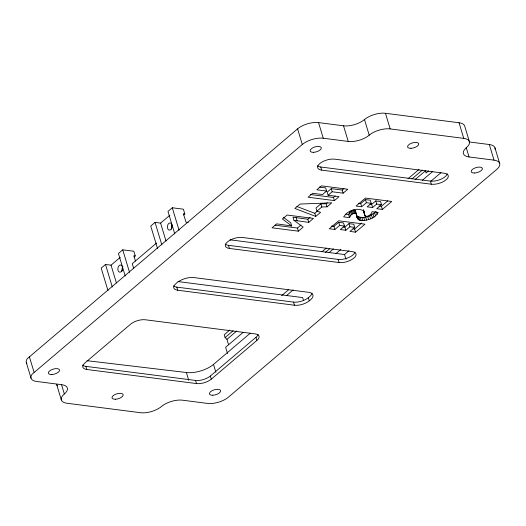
<?xml version="1.0" encoding="UTF-8"?>
<svg xmlns="http://www.w3.org/2000/svg" width="526" height="526" viewBox="0 0 526 526"><rect width="100%" height="100%" fill="white"/><g stroke="black" fill="none" stroke-linecap="round" stroke-linejoin="round"><path stroke-width="0.79" d="M364.807 215.805L364.321 212.346L363.604 210.88C357.075 207.007 347.469 210.624 343.656 216.903L349.547 217.659L348.607 214.536C349.336 211.879 352.262 209.42 355.083 210.426L355.556 210.913C356.569 215.068 356.654 221.63 362.848 220.539C368.719 220.276 375.242 217.849 378.201 212.465L372.073 211.676C371.474 214.634 367.674 217.619 364.807 215.805L363.446 209.907M349.547 217.659C350.277 215.002 353.202 212.543 356.03 213.556L356.503 214.036M469.416 141.718L464.701 126.089A15.464 6.831 -16.8 0 0 459.034 122.742L385.453 113.287A15.464 6.831 -16.8 0 0 364.492 119.547A15.464 6.831 -16.8 0 1 343.531 125.806L318.539 122.591A15.464 6.831 -16.8 0 0 297.584 128.85L27.352 358.614A15.464 6.831 -16.8 0 0 26.852 363.565M494.039 160.154L469.047 156.945A15.464 6.831 -16.8 0 1 466.398 147.661A15.464 6.831 -16.8 0 0 463.754 138.371L390.167 128.916A15.464 6.831 -16.8 0 0 369.213 135.175A15.464 6.831 -16.8 0 1 348.251 141.435L323.26 138.226A15.464 6.831 -16.8 0 0 302.305 144.479L32.066 374.242A15.464 6.831 -16.8 0 0 36.682 381.468L61.7 384.684A15.464 6.831 -16.8 0 1 64.35 393.974A15.464 6.831 -16.8 0 0 66.993 403.258L140.58 412.713A15.464 6.831 -16.8 0 0 161.535 406.453A15.464 6.831 -16.8 0 1 182.496 400.194L207.487 403.409A15.464 6.831 -16.8 0 0 228.442 397.15L496.682 169.444A15.464 6.831 -16.8 0 0 494.039 160.154L489.318 144.525L469.166 141.941M357.384 218.573L356.437 215.443C362.039 219.96 371.067 216.14 375.682 211.643M120.283 257.332L111.045 265.176L105.496 264.46L101.183 268.115L107.988 290.641M134.025 256.99L135.254 255.945L133.841 251.257L122.729 249.83L118.422 253.486L125.221 276.012M169.832 215.272L160.601 223.109L155.045 222.393L150.738 226.055L157.537 248.581M183.574 214.924L184.81 213.878L183.39 209.19L172.285 207.763L167.978 211.419L174.777 233.945M156.524 243.065L132.25 263.671L133.663 268.359M319.144 187.085L325.647 187.92L326.593 191.05L322.477 194.541L312.72 193.285L308.091 197.217L334.398 200.597L339.033 196.665L328.092 195.258L327.152 192.135L331.262 188.643L342.202 190.044L343.938 188.571M328.092 195.258L332.208 191.766L343.143 193.173L347.778 189.242L321.471 185.862L316.836 189.794L326.593 191.05M327.284 202.714L326.1 203.713L320.893 203.838L316.001 207.994L316.948 211.117L320.564 212.346L315.745 216.436L294.849 208.46L300.044 204.049L331.768 202.832L327.047 206.843L321.84 206.968L316.948 211.117M275.105 225.187L297.427 228.054L300.997 225.023M283.33 217.277L290.76 222.833L291.706 225.956L276.696 223.866L272.06 227.797L298.373 231.177L303.127 227.14L293.955 220.328L293.008 217.205L307.828 219.224L310.143 217.258M296.888 206.475L314.798 213.306L317.211 211.261M310.333 194.502L333.458 197.474L335.193 195.994M293.955 220.328L308.769 222.353L313.404 218.421L287.097 215.042L282.416 219.013L291.706 225.956M331.551 226.035L333.951 226.344L338.691 222.32L343.537 222.939L344.484 226.068L340.368 229.56L345.825 230.256L349.941 226.765L354.728 227.383L353.788 224.254L348.994 223.642L344.885 227.133L343.32 226.936M358.324 203.306L360.724 203.615L365.465 199.591L370.311 200.209L371.257 203.338L367.141 206.83L372.599 207.533L376.715 204.042L381.501 204.653L380.561 201.53L375.768 200.912L371.658 204.404L370.1 204.206M354.728 227.383L349.961 231.433L355.576 232.157L364.978 224.168L338.672 220.795L329.296 228.751L334.891 229.468L339.632 225.444L344.484 226.068M381.501 204.653L376.734 208.704L382.349 209.427L391.752 201.445L365.445 198.065L356.069 206.021L361.664 206.738L366.405 202.714L371.257 203.338M229.777 330.058L224.234 334.76L225.082 337.574L226.943 339.316L228.567 344.681M322.05 251.724L326.357 248.068M407.979 178.781L419.058 169.372M225.082 337.574L233.09 330.782M325.364 252.447L329.67 248.791M411.904 178.985L422.371 170.095M353.025 228.823L354.629 229.027L361.684 223.044M378.996 205.988L381.409 206.297L387.872 200.814M226.943 339.316L236.792 330.953M329.072 252.618L333.379 248.962M414.994 179.675L425.462 170.792L426.126 172.982L428.618 170.865M281.693 295.592L288.57 289.747M243.15 332.379L225.621 347.259L227.515 353.505M286.348 295.711L293.232 289.865M335.798 253.729L340.809 249.482M422.24 180.352L432.852 171.338M87.02 360.698L186.382 372.513A20.014 8.837 -16.8 0 0 213.503 364.413L250.258 333.214M229.994 239.817L344.55 254.525L348.935 250.803M430.952 181.181L440.972 172.679M82.562 365.083A10.915 4.819 -16.8 0 0 85.856 366.359L195.54 380.443A10.915 4.819 -16.8 0 0 210.334 376.024L255.971 337.291A10.915 4.819 -16.8 0 0 258.088 334.404M211.281 379.154L256.912 340.414A10.915 4.819 -16.8 0 0 255.044 333.859L145.367 319.775A10.915 4.819 -16.8 0 0 130.573 324.187L84.936 362.927A10.915 4.819 -16.8 0 0 86.803 369.482L196.487 383.572A10.915 4.819 -16.8 0 0 211.281 379.154L210.334 376.024M317.428 165.736A10.915 4.819 -16.8 0 0 320.722 167.005L430.386 181.089A10.915 4.819 -16.8 0 0 447.297 173.784M321.669 170.128L431.327 184.212A10.915 4.819 -16.8 0 0 446.12 179.8A10.915 4.819 -16.8 0 0 444.26 173.238L334.595 159.154A10.915 4.819 -16.8 0 0 319.801 163.573A10.915 4.819 -16.8 0 0 321.669 170.128L320.722 167.005M345.661 214.154L348.607 214.536M184.81 213.878L183.416 213.701L185.967 222.143L188.282 222.439M225.161 244.051A10.915 4.819 -16.8 0 0 228.462 245.32L338.126 259.403A10.915 4.819 -16.8 0 0 355.037 252.099M229.402 248.443L339.073 262.527A10.915 4.819 -16.8 0 0 353.867 258.115A10.915 4.819 -16.8 0 0 351.999 251.553L242.335 237.469A10.915 4.819 -16.8 0 0 227.534 241.888A10.915 4.819 -16.8 0 0 229.402 248.443L228.462 245.32M135.254 255.945L133.867 255.767L135.484 261.139M178.064 281.574L302.654 297.578L303.594 300.701M173.508 285.842A10.915 4.819 -16.8 0 0 176.808 287.117L293.515 302.102A10.915 4.819 -16.8 0 0 308.308 297.69A12.867 5.681 -16.8 0 0 312.03 293.179M177.749 290.24L294.461 305.231A10.915 4.819 -16.8 0 0 309.255 300.813A12.867 5.681 -16.8 0 0 309.544 292.43L192.832 277.439A12.867 5.681 -16.8 0 0 175.881 283.685A10.915 4.819 -16.8 0 0 177.749 290.24L176.808 287.117M363.867 212.675L364.275 213.023M494.979 147.878L499.7 163.507M459.034 122.742L463.754 138.371M466.214 147.569L469.047 156.945M430.386 181.089L431.327 184.212M385.453 113.287L390.167 128.916M364.492 119.547L369.213 135.175M381.409 206.297L382.349 209.427M375.768 200.912L376.715 204.042M376.465 211.86L377.168 214.207M374.591 212.76L375.531 215.89M371.658 204.404L372.599 207.533M373.085 213.898L374.032 217.021M371.435 214.891L372.375 218.02M343.531 125.806L348.251 141.435M365.465 199.591L366.405 202.714M369.62 215.745L370.567 218.875M367.654 216.462L368.601 219.585M363.611 210.005L364.321 212.346M365.655 216.995L366.602 220.118M364.511 213.806L365.222 216.153M363.591 211.274L364.531 214.398M360.724 203.615L361.664 206.738M363.742 217.31L364.682 220.44M361.908 217.416L362.848 220.539M360.159 217.304L361.106 220.433M358.831 217.047L359.777 220.17M357.772 216.653L358.712 219.776M356.976 216.12L357.917 219.243M355.083 210.426L356.733 215.759M356.352 215.561L356.819 217.126M354.379 210.196L355.32 213.319M353.406 210.19L354.353 213.319M352.394 210.426L353.334 213.549M351.401 210.873L352.341 213.997M350.494 211.505L351.44 214.634M354.629 229.027L355.576 232.157M349.382 212.806L350.323 215.936M342.202 190.044L343.143 193.173M318.539 122.591L323.26 138.226M348.994 223.642L349.941 226.765M344.885 227.133L345.825 230.256M331.262 188.643L332.208 191.766M333.458 197.474L334.398 200.597M338.691 222.32L339.632 225.444M344.55 254.525L345.97 259.213M333.951 226.344L334.891 229.468M326.1 203.713L327.047 206.843M338.126 259.403L339.073 262.527M320.893 203.838L321.84 206.968M297.584 128.85L302.305 144.479M314.798 213.306L315.745 216.436M307.828 219.224L308.769 222.353M296.158 217.731L297.105 220.854M297.427 228.054L298.373 231.177M308.308 297.69L309.255 300.813M293.515 302.102L294.461 305.231M255.971 337.291L256.912 340.414M172.285 207.763L179.083 230.289M213.503 364.413L215.864 372.23M160.601 223.109L165.992 240.974M155.045 222.393L161.85 244.919M195.54 380.443L196.487 383.572M186.382 372.513L188.742 380.324M122.729 249.83L129.534 272.356M111.045 265.176L116.443 283.041M105.496 264.46L112.294 286.986M85.856 366.359L86.803 369.482M61.516 384.591L64.35 393.974M61.325 399.911L56.611 384.282A15.464 6.831 -16.8 0 0 57.597 385.834M29.318 356.549L34.039 372.178M26.3 362.493L31.021 378.122M355.556 210.913L355.714 212.057M489.318 144.525A15.464 6.831 -16.8 0 1 495.078 149.088M122.21 270.962A3.636 2.328 -82.7 0 1 122.9 266.583M171.765 228.895A3.636 2.328 -82.7 0 1 172.028 225.273M474.61 173.021A5.825 2.571 -16.8 0 0 482.368 168.386A5.825 2.571 -16.8 0 0 473.387 168.741A5.825 2.571 -16.8 0 0 474.61 173.021M212.833 395.243A5.825 2.571 -16.8 0 0 220.591 390.601A5.825 2.571 -16.8 0 0 211.616 390.956A5.825 2.571 -16.8 0 0 212.833 395.243M115.391 399.254A5.825 2.571 -16.8 0 0 123.15 394.612A5.825 2.571 -16.8 0 0 114.175 394.973A5.825 2.571 -16.8 0 0 115.391 399.254M51.778 374.551A5.825 2.571 -16.8 0 0 59.537 369.916A5.825 2.571 -16.8 0 0 50.555 370.271A5.825 2.571 -16.8 0 0 51.778 374.551M313.549 152.336A5.825 2.571 -16.8 0 0 321.314 147.701A5.825 2.571 -16.8 0 0 312.332 148.056A5.825 2.571 -16.8 0 0 313.549 152.336M410.99 148.325A5.825 2.571 -16.8 0 0 418.755 143.683A5.825 2.571 -16.8 0 0 409.774 144.039A5.825 2.571 -16.8 0 0 410.99 148.325M121.67 271.14A3.636 2.328 -82.7 0 0 121.059 265.091A3.636 2.328 -82.7 0 0 117.877 269.555A3.636 2.328 -82.7 0 0 121.67 271.14M171.226 229.073A3.636 2.328 -82.7 0 0 170.608 223.024A3.636 2.328 -82.7 0 0 167.432 227.488A3.636 2.328 -82.7 0 0 171.226 229.073"/></g></svg>
